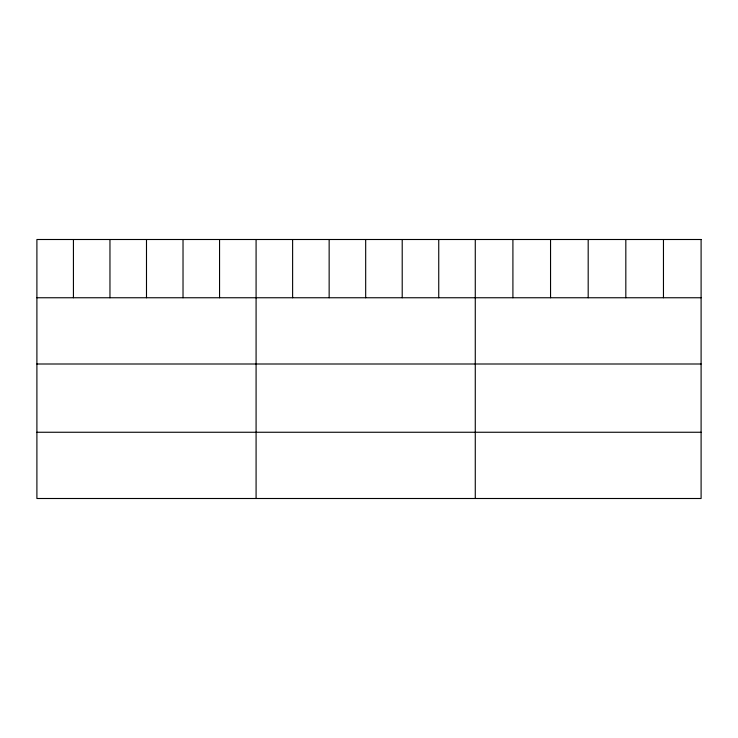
<?xml version="1.0" encoding="UTF-8"?>
<svg xmlns="http://www.w3.org/2000/svg" width="738" height="738" viewBox="0 0 738 738"><rect width="100%" height="100%" fill="white"/><g stroke="black" fill="none" stroke-linecap="round" stroke-linejoin="round"><path stroke-width="1.11" d="M36.9 297.755L701.1 297.755M36.9 364L701.1 364M36.9 432.256L701.1 432.256M663.462 239.499L663.462 297.755M625.824 239.499L625.824 297.755M588.186 239.499L588.186 297.755M550.548 239.499L550.548 297.755M512.91 239.499L512.91 297.755M475.272 239.499L475.272 498.501M438.741 239.499L438.741 297.755M402.21 239.499L402.21 297.755M365.679 239.499L365.679 297.755M329.148 239.499L329.148 297.755M292.617 239.499L292.617 297.755M256.086 239.499L256.086 498.501M219.555 239.499L219.555 297.755M183.024 239.499L183.024 297.755M146.493 239.499L146.493 297.755M109.962 239.499L109.962 297.755M73.431 239.499L73.431 297.755M701.1 239.499L36.9 239.499L36.9 498.501L701.1 498.501L701.1 239.499"/></g></svg>
